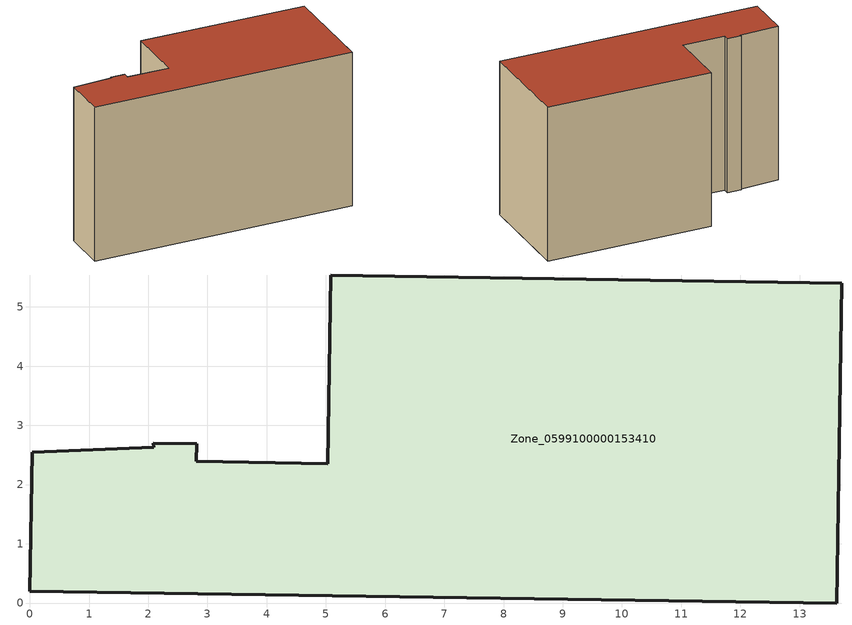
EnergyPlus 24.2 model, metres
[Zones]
Zone_0599100000153410
 floor ground (C_G): 2.1,2.63 2.08,2.7 2.82,2.69 2.81,2.39 5.03,2.35 5.08,5.54 13.71,5.4 13.63,0 0,0.2 0.04,2.54 z0
 wall outside (C_F): 13.71,5.4 5.08,5.54 5.03,2.35 2.81,2.39 2.82,2.69 2.08,2.7 2.1,2.63 0.04,2.54 0,0.2 13.63,0 13.71,5.4 z0:8.25
 roof outside (C_R): 2.1,2.63 0.04,2.54 0,0.2 13.63,0 13.71,5.4 5.08,5.54 5.03,2.35 2.81,2.39 2.82,2.69 2.08,2.7 z8.25
[BUILDING]
Pand.0599100000153410: North Axis=0; Terrain=City; Loads Convergence Tolerance Value=0.04; Temperature Convergence Tolerance Value=0.4; Solar Distribution=FullExterior; Maximum Number of Warmup Days=25; Minimum Number of Warmup Days=1
[Site:Location]
Rotterdam.The.Hague.AP_ZH_NLD Design_Conditions: Latitude=51.96; Longitude=4.45; Time Zone=1; Elevation=-4.5
[SITE:GROUNDTEMPERATURE:BUILDINGSURFACE]
18, 18, 18, 18, 18, 18, 18, 18, 18, 18, 18, 18
[MATERIAL] Thermal Absorptance=0.9; Solar Absorptance=0.7; Visible Absorptance=0.7
Name | Roughness | Thickness | Conductivity | Density | Specific Heat
G.TI.1975-1991 | MediumSmooth | 0.15 | 0.288461 | 540 | 1210
F.TI.1975-1991 | Rough | 0.3 | 0.230769 | 1920 | 840
R.TI.1975-1991 | MediumRough | 0.2 | 0.153846 | 1500 | 1000
[CONSTRUCTION]
C_G: G.TI.1975-1991
C_F: F.TI.1975-1991
C_R: R.TI.1975-1991
[ZONE]
Zone_0599100000153410: Type=1; Multiplier=1; Ceiling Height=Autocalculate; Volume=Autocalculate; Floor Area=autocalculate; Part of Total Floor Area=Yes
[ZONEINFILTRATION:DESIGNFLOWRATE]
Infil_Zone_0599100000153410: Zone or ZoneList or Space or SpaceList=Zone_0599100000153410; Schedule=AlwaysOn; Design Flow Rate Calculation Method=Flow/Area; Flow Rate per Floor Area=0.003; Constant Term Coefficient=1; Temperature Term Coefficient=0; Velocity Term Coefficient=0; Velocity Squared Term Coefficient=0
[HVACTEMPLATE:ZONE:IDEALLOADSAIRSYSTEM]
Zone_0599100000153410: Maximum Heating Supply Air Temperature=50; Minimum Cooling Supply Air Temperature=13; Maximum Heating Supply Air Humidity Ratio=0.0156; Minimum Cooling Supply Air Humidity Ratio=0.0077; Heating Limit=NoLimit; Cooling Limit=NoLimit; Dehumidification Control Type=ConstantSensibleHeatRatio; Cooling Sensible Heat Ratio=0.7; Dehumidification Setpoint=60; Humidification Control Type=None; Humidification Setpoint=30; Outdoor Air Method=None; Outdoor Air Flow Rate per Person=0.00944; Outdoor Air Flow Rate per Zone Floor Area=0; Outdoor Air Flow Rate per Zone=0; Demand Controlled Ventilation Type=None; Outdoor Air Economizer Type=NoEconomizer; Heat Recovery Type=None; Sensible Heat Recovery Effectiveness=0.7; Latent Heat Recovery Effectiveness=0.65
[ZONECONTROL:THERMOSTAT]
ThermostatControl_Zone_0599100000153410: Zone or ZoneList=Zone_0599100000153410; Control Type Schedule=DualSetpointControlType; Control 1=Thermostat_Zone_0599100000153410; Temperature Difference Between Cutout And Setpoint=0
[THERMOSTATSETPOINT:DUALSETPOINT]
Thermostat_Zone_0599100000153410: Heating Setpoint Temperature Schedule=HeatingSetpoint_Zone_0599100000153410; Cooling Setpoint Temperature Schedule=CoolingSetpoint_Zone_0599100000153410
[SCHEDULE:COMPACT]
HeatingSetpoint_Zone_0599100000153410: Through: 12/31, For: AllDays, Until: 24:00, 21
CoolingSetpoint_Zone_0599100000153410: Through: 12/31, For: AllDays, Until: 24:00, 24
DualSetpointControlType: Through: 12/31, For: AllDays, Until: 24:00, 4
AlwaysOn: Through: 12/31, For: AllDays, Until: 24:00, 1
